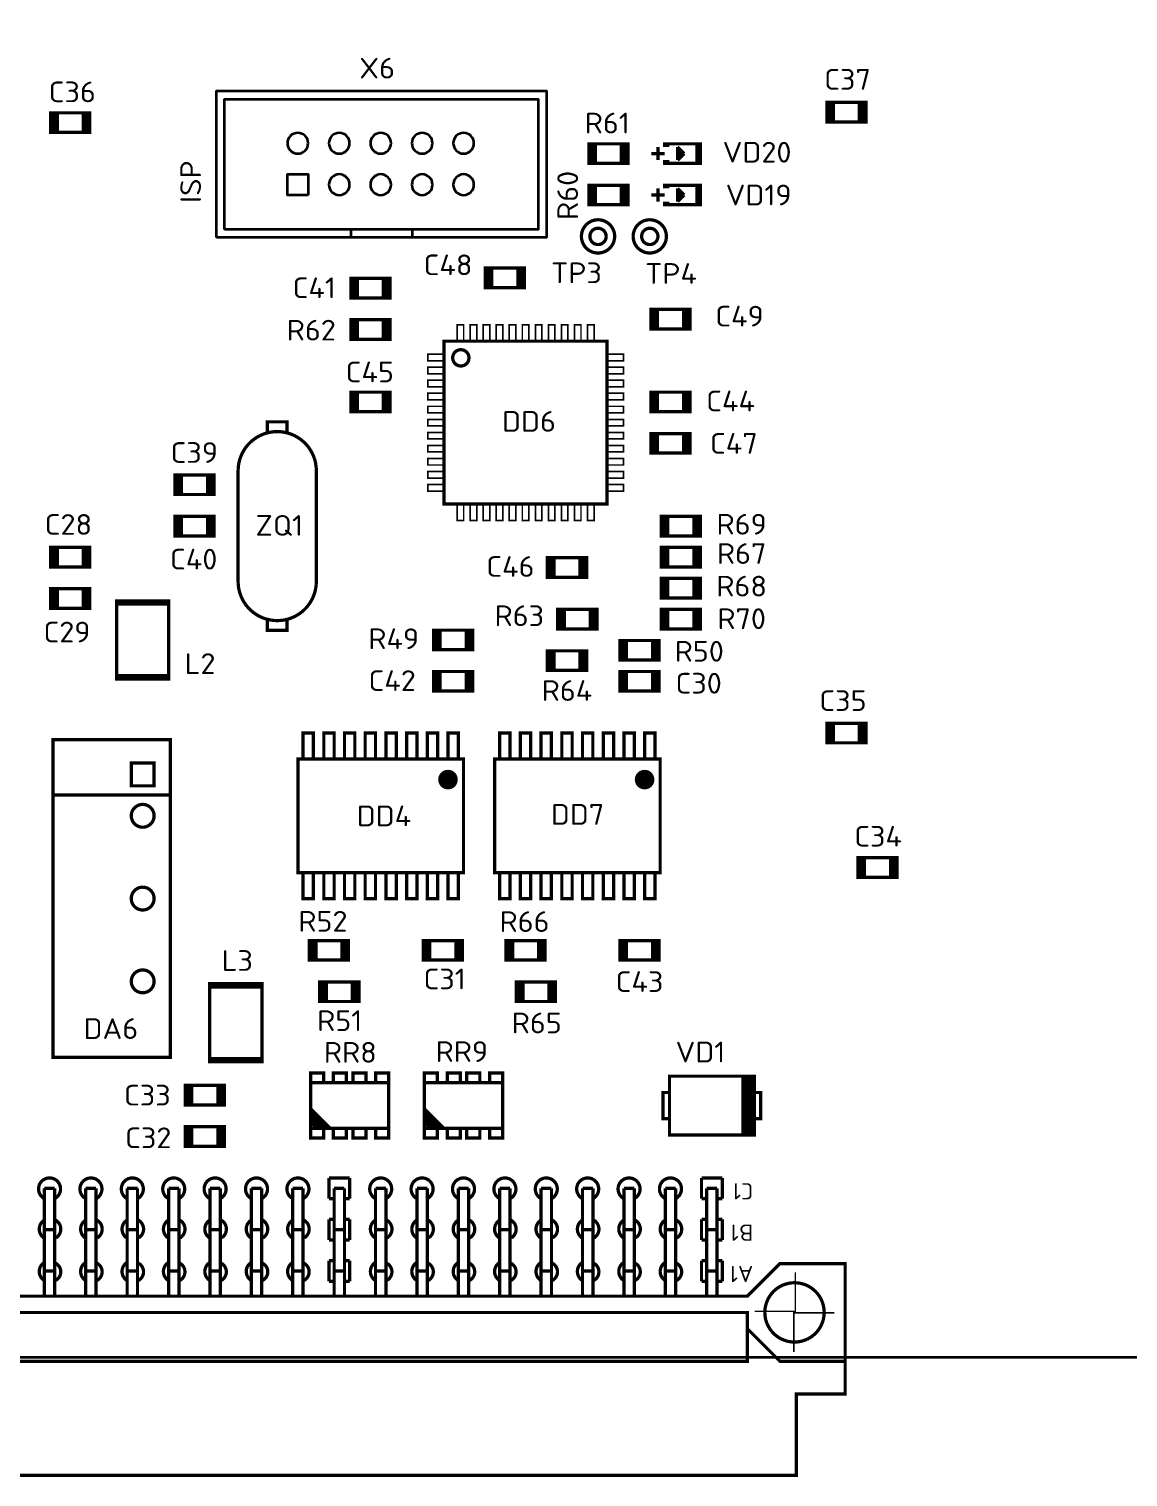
# Model space of a CAD drawing. Header units: millimetres. Extents: x 327 to 592, y -3056 to -2879.
# Drawn here: x 399.7 to 467.1, y -3056.3 to -2967.5 of the extents above; entities that cross this region are included whole.
import ezdxf
from ezdxf.enums import TextEntityAlignment as Align

# ---------------------------------------------------------------- set-up
doc = ezdxf.new("R2010")
doc.units = ezdxf.units.MM
doc.layers.add('BOARD', color=173, linetype='Continuous', lineweight=35)
doc.layers.add('TOP', color=7, linetype='Continuous', lineweight=35)
doc.styles.get("Standard").update_dxf_attribs({"font": 'txt.shx'})

msp = doc.modelspace()

# ---------------------------------------------------------------- linework, layer by layer
at = {"layer": 'BOARD'}
msp.add_lwpolyline([(563.444, -2889), (585.503, -2889), (585.503, -3049), (352.253, -3049), (352.253, -2889), (486.784, -2889)], dxfattribs=at)
at = {"layer": 'TOP'}
for points in [[(411.173, -2980.275), (411.173, -2971.275), (431.423, -2971.275), (431.423, -2980.275), (411.173, -2980.275)], [(411.673, -2979.775), (411.673, -2971.775), (430.923, -2971.775), (430.923, -2979.775), (411.673, -2979.775)], [(419.423, -2979.775), (419.423, -2980.275)], [(423.173, -2979.775), (423.173, -2980.275)]]:
    msp.add_lwpolyline(points, dxfattribs=at)
for points, const_width in [([(403.403, -2972.615), (403.403, -2973.815), (401.003, -2973.815), (401.003, -2972.615), (403.403, -2972.615)], 0.2), ([(401.203, -2973.815), (401.203, -2972.615)], 0.2), ([(401.403, -2973.815), (401.403, -2972.615)], 0.2), ([(403.003, -2972.615), (403.003, -2973.815)], 0.2), ([(403.203, -2973.815), (403.203, -2972.615)], 0.2), ([(448.628, -2973.18), (448.628, -2971.98), (451.028, -2971.98), (451.028, -2973.18), (448.628, -2973.18)], 0.2), ([(448.828, -2971.98), (448.828, -2973.18)], 0.2), ([(449.028, -2973.18), (449.028, -2971.98)], 0.2), ([(450.628, -2971.98), (450.628, -2973.18)], 0.2), ([(450.828, -2971.98), (450.828, -2973.18)], 0.2), ([(434.023, -2974.52), (434.023, -2975.72), (436.423, -2975.72), (436.423, -2974.52), (434.023, -2974.52)], 0.2), ([(434.223, -2975.72), (434.223, -2974.52)], 0.2), ([(434.423, -2975.72), (434.423, -2974.52)], 0.2), ([(436.023, -2975.72), (436.023, -2974.52)], 0.2), ([(436.223, -2975.72), (436.223, -2974.52)], 0.2), ([(438.668, -2975.52), (438.668, -2975.72), (440.868, -2975.72), (440.868, -2974.52), (438.668, -2974.52), (438.668, -2974.72)], 0.2), ([(438.868, -2974.72), (438.868, -2974.52)], 0.2), ([(440.668, -2975.72), (440.668, -2974.52)], 0.2), ([(437.868, -2975.12), (438.668, -2975.12)], 0.2), ([(438.268, -2974.72), (438.268, -2975.52)], 0.2), ([(439.468, -2975.52), (439.468, -2974.72)], 0.2), ([(439.468, -2974.72), (439.668, -2974.92)], 0.2), ([(439.868, -2975.12), (439.468, -2975.52)], 0.2), ([(439.668, -2974.92), (439.868, -2975.12)], 0.2), ([(439.668, -2974.92), (439.668, -2975.32)], 0.2), ([(438.868, -2975.52), (438.868, -2975.72)], 0.2), ([(434.023, -2977.06), (434.023, -2978.26), (436.423, -2978.26), (436.423, -2977.06), (434.023, -2977.06)], 0.2), ([(434.223, -2978.26), (434.223, -2977.06)], 0.2), ([(434.423, -2978.26), (434.423, -2977.06)], 0.2), ([(436.023, -2978.26), (436.023, -2977.06)], 0.2), ([(436.223, -2978.26), (436.223, -2977.06)], 0.2), ([(438.668, -2978.06), (438.668, -2978.26), (440.868, -2978.26), (440.868, -2977.06), (438.668, -2977.06), (438.668, -2977.26)], 0.2), ([(438.868, -2977.26), (438.868, -2977.06)], 0.2), ([(440.668, -2978.26), (440.668, -2977.06)], 0.2), ([(437.868, -2977.66), (438.668, -2977.66)], 0.2), ([(438.268, -2977.26), (438.268, -2978.06)], 0.2), ([(438.868, -2978.06), (438.868, -2978.26)], 0.2), ([(439.468, -2978.06), (439.468, -2977.26)], 0.2), ([(439.468, -2977.26), (439.668, -2977.46)], 0.2), ([(439.868, -2977.66), (439.468, -2978.06)], 0.2), ([(439.668, -2977.46), (439.868, -2977.66)], 0.2), ([(439.668, -2977.46), (439.668, -2977.86)], 0.2), ([(430.073, -2982.14), (430.073, -2983.34), (427.673, -2983.34), (427.673, -2982.14), (430.073, -2982.14)], 0.2), ([(427.873, -2983.34), (427.873, -2982.14)], 0.2), ([(428.073, -2983.34), (428.073, -2982.14)], 0.2), ([(429.673, -2982.14), (429.673, -2983.34)], 0.2), ([(429.873, -2983.34), (429.873, -2982.14)], 0.2), ([(421.818, -2982.775), (421.818, -2983.975), (419.418, -2983.975), (419.418, -2982.775), (421.818, -2982.775)], 0.2), ([(419.618, -2983.975), (419.618, -2982.775)], 0.2), ([(419.818, -2983.975), (419.818, -2982.775)], 0.2), ([(421.418, -2982.775), (421.418, -2983.975)], 0.2), ([(421.618, -2983.975), (421.618, -2982.775)], 0.2), ([(437.833, -2984.68), (440.233, -2984.68), (440.233, -2985.88), (437.833, -2985.88), (437.833, -2984.68), (438.033, -2984.68), (438.033, -2985.88), (438.233, -2985.88), (438.233, -2984.68)], 0.2), ([(440.233, -2984.68), (440.233, -2985.88), (439.833, -2985.88), (439.833, -2984.68), (440.033, -2984.68), (440.033, -2985.88)], 0.2), ([(421.818, -2986.515), (421.818, -2985.315), (419.418, -2985.315), (419.418, -2986.515), (421.818, -2986.515)], 0.2), ([(419.618, -2985.315), (419.618, -2986.515)], 0.2), ([(419.818, -2985.315), (419.818, -2986.515)], 0.2), ([(421.418, -2985.315), (421.418, -2986.515)], 0.2), ([(421.618, -2985.315), (421.618, -2986.515)], 0.2), ([(425.943, -2986.63), (425.943, -2985.63), (426.343, -2985.63), (426.343, -2986.63)], 0.1), ([(426.743, -2986.63), (426.743, -2985.63), (427.143, -2985.63), (427.143, -2986.63)], 0.1), ([(427.543, -2986.63), (427.543, -2985.63), (427.943, -2985.63), (427.943, -2986.63)], 0.1), ([(428.343, -2986.63), (428.343, -2985.63), (428.743, -2985.63), (428.743, -2986.63)], 0.1), ([(429.143, -2986.63), (429.143, -2985.63), (429.543, -2985.63), (429.543, -2986.63)], 0.1), ([(429.943, -2986.63), (429.943, -2985.63), (430.343, -2985.63), (430.343, -2986.63)], 0.1), ([(430.743, -2986.63), (430.743, -2985.63), (431.143, -2985.63), (431.143, -2986.63)], 0.1), ([(431.543, -2986.63), (431.543, -2985.63), (431.943, -2985.63), (431.943, -2986.63)], 0.1), ([(432.343, -2986.63), (432.343, -2985.63), (432.743, -2985.63), (432.743, -2986.63)], 0.1), ([(433.143, -2986.63), (433.143, -2985.63), (433.543, -2985.63), (433.543, -2986.63)], 0.1), ([(433.943, -2986.63), (433.943, -2985.63), (434.343, -2985.63), (434.343, -2986.63)], 0.1), ([(425.143, -2996.63), (425.143, -2986.63), (435.143, -2986.63), (435.143, -2996.63), (425.143, -2996.63)], 0.2), ([(425.143, -2987.43), (424.143, -2987.43), (424.143, -2987.83), (425.143, -2987.83)], 0.1), ([(435.143, -2987.43), (436.143, -2987.43), (436.143, -2987.83), (435.143, -2987.83)], 0.1), ([(425.143, -2988.23), (424.143, -2988.23), (424.143, -2988.63), (425.143, -2988.63)], 0.1), ([(435.143, -2988.23), (436.143, -2988.23), (436.143, -2988.63), (435.143, -2988.63)], 0.1), ([(425.143, -2989.03), (424.143, -2989.03), (424.143, -2989.43), (425.143, -2989.43)], 0.1), ([(435.143, -2989.03), (436.143, -2989.03), (436.143, -2989.43), (435.143, -2989.43)], 0.1), ([(421.818, -2989.76), (421.818, -2990.96), (419.418, -2990.96), (419.418, -2989.76), (421.818, -2989.76)], 0.2), ([(419.618, -2990.96), (419.618, -2989.76)], 0.2), ([(419.818, -2990.96), (419.818, -2989.76)], 0.2), ([(421.418, -2989.76), (421.418, -2990.96)], 0.2), ([(421.618, -2990.96), (421.618, -2989.76)], 0.2), ([(425.143, -2989.83), (424.143, -2989.83), (424.143, -2990.23), (425.143, -2990.23)], 0.1), ([(435.143, -2989.83), (436.143, -2989.83), (436.143, -2990.23), (435.143, -2990.23)], 0.1), ([(437.833, -2990.96), (437.833, -2989.76), (440.233, -2989.76), (440.233, -2990.96), (437.833, -2990.96)], 0.2), ([(438.033, -2989.76), (438.033, -2990.96)], 0.2), ([(438.233, -2990.96), (438.233, -2989.76)], 0.2), ([(439.833, -2989.76), (439.833, -2990.96)], 0.2), ([(440.033, -2989.76), (440.033, -2990.96)], 0.2), ([(425.143, -2990.63), (424.143, -2990.63), (424.143, -2991.03), (425.143, -2991.03)], 0.1), ([(435.143, -2990.63), (436.143, -2990.63), (436.143, -2991.03), (435.143, -2991.03)], 0.1), ([(415.488, -2992.252), (415.503, -2992.237), (415.503, -2991.58), (414.303, -2991.58), (414.303, -2992.207), (414.342, -2992.246)], 0.2), ([(425.143, -2991.43), (424.143, -2991.43), (424.143, -2991.83), (425.143, -2991.83)], 0.1), ([(425.143, -2992.23), (424.143, -2992.23), (424.143, -2992.63), (425.143, -2992.63)], 0.1), ([(435.143, -2991.43), (436.143, -2991.43), (436.143, -2991.83), (435.143, -2991.83)], 0.1), ([(435.143, -2992.23), (436.143, -2992.23), (436.143, -2992.63), (435.143, -2992.63)], 0.1), ([(437.833, -2993.5), (437.833, -2992.3), (440.233, -2992.3), (440.233, -2993.5), (437.833, -2993.5)], 0.2), ([(438.033, -2992.3), (438.033, -2993.5)], 0.2), ([(438.233, -2993.5), (438.233, -2992.3)], 0.2), ([(439.833, -2992.3), (439.833, -2993.5)], 0.2), ([(440.033, -2992.3), (440.033, -2993.5)], 0.2), ([(425.143, -2993.03), (424.143, -2993.03), (424.143, -2993.43), (425.143, -2993.43)], 0.1), ([(435.143, -2993.03), (436.143, -2993.03), (436.143, -2993.43), (435.143, -2993.43)], 0.1), ([(425.143, -2993.83), (424.143, -2993.83), (424.143, -2994.23), (425.143, -2994.23)], 0.1), ([(435.143, -2993.83), (436.143, -2993.83), (436.143, -2994.23), (435.143, -2994.23)], 0.1), ([(408.623, -2994.84), (411.023, -2994.84), (411.023, -2996.04), (408.623, -2996.04), (408.623, -2994.84), (408.823, -2994.84), (408.823, -2996.04), (409.023, -2996.04), (409.023, -2994.84)], 0.2), ([(410.623, -2994.84), (410.623, -2996.04)], 0.2), ([(410.823, -2996.04), (410.823, -2994.84)], 0.2), ([(425.143, -2994.63), (424.143, -2994.63), (424.143, -2995.03), (425.143, -2995.03)], 0.1), ([(435.143, -2994.63), (436.143, -2994.63), (436.143, -2995.03), (435.143, -2995.03)], 0.1), ([(425.143, -2995.43), (424.143, -2995.43), (424.143, -2995.83), (425.143, -2995.83)], 0.1), ([(435.143, -2995.43), (436.143, -2995.43), (436.143, -2995.83), (435.143, -2995.83)], 0.1), ([(425.943, -2996.63), (425.943, -2997.63), (426.343, -2997.63), (426.343, -2996.63)], 0.1), ([(426.743, -2996.63), (426.743, -2997.63), (427.143, -2997.63), (427.143, -2996.63)], 0.1), ([(427.543, -2996.63), (427.543, -2997.63), (427.943, -2997.63), (427.943, -2996.63)], 0.1), ([(428.343, -2996.63), (428.343, -2997.63), (428.743, -2997.63), (428.743, -2996.63)], 0.1), ([(429.143, -2996.63), (429.143, -2997.63), (429.543, -2997.63), (429.543, -2996.63)], 0.1), ([(429.943, -2996.63), (429.943, -2997.63), (430.343, -2997.63), (430.343, -2996.63)], 0.1), ([(430.743, -2996.63), (430.743, -2997.63), (431.143, -2997.63), (431.143, -2996.63)], 0.1), ([(431.543, -2996.63), (431.543, -2997.63), (431.943, -2997.63), (431.943, -2996.63)], 0.1), ([(432.343, -2996.63), (432.343, -2997.63), (432.743, -2997.63), (432.743, -2996.63)], 0.1), ([(433.143, -2996.63), (433.143, -2997.63), (433.543, -2997.63), (433.543, -2996.63)], 0.1), ([(433.943, -2996.63), (433.943, -2997.63), (434.343, -2997.63), (434.343, -2996.63)], 0.1), ([(408.623, -2997.38), (411.023, -2997.38), (411.023, -2998.58), (408.623, -2998.58), (408.623, -2997.38), (408.823, -2997.38), (408.823, -2998.58), (409.023, -2998.58), (409.023, -2997.38)], 0.2), ([(410.623, -2997.38), (410.623, -2998.58)], 0.2), ([(410.823, -2998.58), (410.823, -2997.38)], 0.2), ([(440.868, -2998.58), (440.868, -2997.38), (438.468, -2997.38), (438.468, -2998.58), (440.868, -2998.58)], 0.2), ([(438.668, -2997.38), (438.668, -2998.58)], 0.2), ([(438.868, -2997.38), (438.868, -2998.58)], 0.2), ([(440.468, -2997.38), (440.468, -2998.58)], 0.2), ([(440.668, -2997.38), (440.668, -2998.58)], 0.2), ([(403.403, -3000.485), (401.003, -3000.485), (401.003, -2999.285), (403.403, -2999.285), (403.403, -3000.485), (403.203, -3000.485), (403.203, -2999.285), (403.003, -2999.285), (403.003, -3000.485)], 0.2), ([(401.003, -3000.485), (401.003, -2999.285), (401.403, -2999.285), (401.403, -3000.485), (401.203, -3000.485), (401.203, -2999.285)], 0.2), ([(440.868, -3000.485), (440.868, -2999.285), (438.468, -2999.285), (438.468, -3000.485), (440.868, -3000.485)], 0.2), ([(438.668, -2999.285), (438.668, -3000.485)], 0.2), ([(438.868, -2999.285), (438.868, -3000.485)], 0.2), ([(440.468, -2999.285), (440.468, -3000.485)], 0.2), ([(440.668, -2999.285), (440.668, -3000.485)], 0.2), ([(431.483, -3001.12), (431.483, -2999.92), (433.883, -2999.92), (433.883, -3001.12), (431.483, -3001.12)], 0.2), ([(431.683, -2999.92), (431.683, -3001.12)], 0.2), ([(431.883, -3001.12), (431.883, -2999.92)], 0.2), ([(433.483, -2999.92), (433.483, -3001.12)], 0.2), ([(433.683, -2999.92), (433.683, -3001.12)], 0.2), ([(440.868, -3002.39), (440.868, -3001.19), (438.468, -3001.19), (438.468, -3002.39), (440.868, -3002.39)], 0.2), ([(438.668, -3001.19), (438.668, -3002.39)], 0.2), ([(438.868, -3001.19), (438.868, -3002.39)], 0.2), ([(440.468, -3001.19), (440.468, -3002.39)], 0.2), ([(440.668, -3001.19), (440.668, -3002.39)], 0.2), ([(403.403, -3001.825), (403.403, -3003.025), (401.003, -3003.025), (401.003, -3001.825), (403.403, -3001.825)], 0.2), ([(401.203, -3003.025), (401.203, -3001.825)], 0.2), ([(401.403, -3003.025), (401.403, -3001.825)], 0.2), ([(403.003, -3001.825), (403.003, -3003.025)], 0.2), ([(403.203, -3003.025), (403.203, -3001.825)], 0.2), ([(408.248, -3002.565), (408.248, -3007.365), (405.048, -3007.365), (405.048, -3002.565), (408.248, -3002.565)], 0.2), ([(408.248, -3002.765), (405.048, -3002.765)], 0.2), ([(414.303, -3003.773), (414.303, -3004.38), (415.503, -3004.38), (415.503, -3003.738)], 0.2), ([(434.518, -3004.295), (434.518, -3003.095), (432.118, -3003.095), (432.118, -3004.295), (434.518, -3004.295)], 0.2), ([(432.318, -3003.095), (432.318, -3004.295)], 0.2), ([(432.518, -3003.095), (432.518, -3004.295)], 0.2), ([(434.118, -3003.095), (434.118, -3004.295)], 0.2), ([(434.318, -3003.095), (434.318, -3004.295)], 0.2), ([(440.868, -3004.295), (440.868, -3003.095), (438.468, -3003.095), (438.468, -3004.295), (440.868, -3004.295)], 0.2), ([(438.668, -3003.095), (438.668, -3004.295)], 0.2), ([(438.868, -3003.095), (438.868, -3004.295)], 0.2), ([(440.468, -3003.095), (440.468, -3004.295)], 0.2), ([(440.668, -3003.095), (440.668, -3004.295)], 0.2), ([(426.898, -3005.565), (426.898, -3004.365), (424.498, -3004.365), (424.498, -3005.565), (426.898, -3005.565)], 0.2), ([(424.698, -3004.365), (424.698, -3005.565)], 0.2), ([(424.898, -3004.365), (424.898, -3005.565)], 0.2), ([(426.498, -3004.365), (426.498, -3005.565)], 0.2), ([(426.698, -3004.365), (426.698, -3005.565)], 0.2), ([(433.883, -3006.835), (433.883, -3005.635), (431.483, -3005.635), (431.483, -3006.835), (433.883, -3006.835)], 0.2), ([(431.683, -3005.635), (431.683, -3006.835)], 0.2), ([(431.883, -3005.635), (431.883, -3006.835)], 0.2), ([(433.483, -3005.635), (433.483, -3006.835)], 0.2), ([(433.683, -3005.635), (433.683, -3006.835)], 0.2), ([(435.928, -3005), (435.928, -3006.2), (438.328, -3006.2), (438.328, -3005), (435.928, -3005)], 0.2), ([(436.128, -3006.2), (436.128, -3005)], 0.2), ([(436.328, -3006.2), (436.328, -3005)], 0.2), ([(437.928, -3006.2), (437.928, -3005)], 0.2), ([(438.128, -3006.2), (438.128, -3005)], 0.2), ([(408.248, -3007.165), (405.048, -3007.165)], 0.2), ([(426.898, -3006.905), (426.898, -3008.105), (424.498, -3008.105), (424.498, -3006.905), (426.898, -3006.905)], 0.2), ([(424.698, -3008.105), (424.698, -3006.905)], 0.2), ([(424.898, -3008.105), (424.898, -3006.905)], 0.2), ([(426.498, -3006.905), (426.498, -3008.105)], 0.2), ([(426.698, -3008.105), (426.698, -3006.905)], 0.2), ([(438.328, -3006.905), (438.328, -3008.105), (435.928, -3008.105), (435.928, -3006.905), (438.328, -3006.905)], 0.2), ([(436.128, -3008.105), (436.128, -3006.905)], 0.2), ([(436.328, -3008.105), (436.328, -3006.905)], 0.2), ([(437.928, -3006.905), (437.928, -3008.105)], 0.2), ([(438.128, -3008.105), (438.128, -3006.905)], 0.2), ([(448.628, -3011.28), (448.628, -3010.08), (451.028, -3010.08), (451.028, -3011.28), (448.628, -3011.28)], 0.2), ([(448.828, -3010.08), (448.828, -3011.28)], 0.2), ([(449.028, -3011.28), (449.028, -3010.08)], 0.2), ([(450.628, -3010.08), (450.628, -3011.28)], 0.2), ([(450.828, -3010.08), (450.828, -3011.28)], 0.2), ([(417.125, -3012.268), (417.125, -3010.68), (416.491, -3010.68), (416.491, -3012.268)], 0.2), ([(418.395, -3012.268), (418.395, -3010.68), (417.761, -3010.68), (417.761, -3012.268)], 0.2), ([(419.665, -3012.268), (419.665, -3010.68), (419.031, -3010.68), (419.031, -3012.268)], 0.2), ([(420.935, -3012.268), (420.935, -3010.68), (420.301, -3010.68), (420.301, -3012.268)], 0.2), ([(422.205, -3012.268), (422.205, -3010.68), (421.571, -3010.68), (421.571, -3012.268)], 0.2), ([(423.475, -3012.268), (423.475, -3010.68), (422.841, -3010.68), (422.841, -3012.268)], 0.2), ([(424.745, -3012.268), (424.745, -3010.68), (424.111, -3010.68), (424.111, -3012.268)], 0.2), ([(426.015, -3012.268), (426.015, -3010.68), (425.381, -3010.68), (425.381, -3012.268)], 0.2), ([(429.19, -3012.268), (429.19, -3010.68), (428.556, -3010.68), (428.556, -3012.268)], 0.2), ([(430.46, -3012.268), (430.46, -3010.68), (429.826, -3010.68), (429.826, -3012.268)], 0.2), ([(431.73, -3012.268), (431.73, -3010.68), (431.096, -3010.68), (431.096, -3012.268)], 0.2), ([(433, -3012.268), (433, -3010.68), (432.366, -3010.68), (432.366, -3012.268)], 0.2), ([(434.27, -3012.268), (434.27, -3010.68), (433.636, -3010.68), (433.636, -3012.268)], 0.2), ([(435.54, -3012.268), (435.54, -3010.68), (434.906, -3010.68), (434.906, -3012.268)], 0.2), ([(436.81, -3012.268), (436.81, -3010.68), (436.176, -3010.68), (436.176, -3012.268)], 0.2), ([(438.08, -3012.268), (438.08, -3010.68), (437.446, -3010.68), (437.446, -3012.268)], 0.2), ([(401.143, -3030.59), (401.143, -3011.09), (408.343, -3011.09), (408.343, -3030.59), (401.143, -3030.59)], 0.2), ([(405.948, -3013.92), (405.948, -3012.52), (407.348, -3012.52), (407.348, -3013.92), (405.948, -3013.92)], 0.2), ([(426.333, -3012.268), (426.333, -3019.252), (416.173, -3019.252), (416.173, -3012.268), (426.333, -3012.268)], 0.2), ([(438.398, -3012.268), (438.398, -3019.252), (428.238, -3019.252), (428.238, -3012.268), (438.398, -3012.268)], 0.2), ([(401.143, -3014.49), (408.343, -3014.49)], 0.2), ([(450.533, -3019.535), (450.533, -3018.335), (452.933, -3018.335), (452.933, -3019.535), (450.533, -3019.535)], 0.2), ([(450.733, -3018.335), (450.733, -3019.535)], 0.2), ([(450.933, -3019.535), (450.933, -3018.335)], 0.2), ([(452.533, -3018.335), (452.533, -3019.535)], 0.2), ([(452.733, -3018.335), (452.733, -3019.535)], 0.2), ([(417.125, -3019.252), (417.125, -3020.84), (416.491, -3020.84), (416.491, -3019.252)], 0.2), ([(418.395, -3019.252), (418.395, -3020.84), (417.761, -3020.84), (417.761, -3019.252)], 0.2), ([(419.665, -3019.252), (419.665, -3020.84), (419.031, -3020.84), (419.031, -3019.252)], 0.2), ([(420.935, -3019.252), (420.935, -3020.84), (420.301, -3020.84), (420.301, -3019.252)], 0.2), ([(422.205, -3019.252), (422.205, -3020.84), (421.571, -3020.84), (421.571, -3019.252)], 0.2), ([(423.475, -3019.252), (423.475, -3020.84), (422.841, -3020.84), (422.841, -3019.252)], 0.2), ([(424.745, -3019.252), (424.745, -3020.84), (424.111, -3020.84), (424.111, -3019.252)], 0.2), ([(426.015, -3019.252), (426.015, -3020.84), (425.381, -3020.84), (425.381, -3019.252)], 0.2), ([(429.19, -3019.252), (429.19, -3020.84), (428.556, -3020.84), (428.556, -3019.252)], 0.2), ([(430.46, -3019.252), (430.46, -3020.84), (429.826, -3020.84), (429.826, -3019.252)], 0.2), ([(431.73, -3019.252), (431.73, -3020.84), (431.096, -3020.84), (431.096, -3019.252)], 0.2), ([(433, -3019.252), (433, -3020.84), (432.366, -3020.84), (432.366, -3019.252)], 0.2), ([(434.27, -3019.252), (434.27, -3020.84), (433.636, -3020.84), (433.636, -3019.252)], 0.2), ([(435.54, -3019.252), (435.54, -3020.84), (434.906, -3020.84), (434.906, -3019.252)], 0.2), ([(436.81, -3019.252), (436.81, -3020.84), (436.176, -3020.84), (436.176, -3019.252)], 0.2), ([(438.08, -3019.252), (438.08, -3020.84), (437.446, -3020.84), (437.446, -3019.252)], 0.2), ([(416.878, -3023.415), (416.878, -3024.615), (419.278, -3024.615), (419.278, -3023.415), (416.878, -3023.415)], 0.2), ([(417.078, -3024.615), (417.078, -3023.415)], 0.2), ([(417.278, -3024.615), (417.278, -3023.415)], 0.2), ([(418.878, -3024.615), (418.878, -3023.415)], 0.2), ([(419.078, -3024.615), (419.078, -3023.415)], 0.2), ([(426.263, -3023.415), (426.263, -3024.615), (423.863, -3024.615), (423.863, -3023.415), (426.263, -3023.415)], 0.2), ([(424.063, -3024.615), (424.063, -3023.415)], 0.2), ([(424.263, -3024.615), (424.263, -3023.415)], 0.2), ([(425.863, -3023.415), (425.863, -3024.615)], 0.2), ([(426.063, -3024.615), (426.063, -3023.415)], 0.2), ([(428.943, -3023.415), (428.943, -3024.615), (431.343, -3024.615), (431.343, -3023.415), (428.943, -3023.415)], 0.2), ([(429.143, -3024.615), (429.143, -3023.415)], 0.2), ([(429.343, -3024.615), (429.343, -3023.415)], 0.2), ([(430.943, -3024.615), (430.943, -3023.415)], 0.2), ([(431.143, -3024.615), (431.143, -3023.415)], 0.2), ([(438.328, -3023.415), (438.328, -3024.615), (435.928, -3024.615), (435.928, -3023.415), (438.328, -3023.415)], 0.2), ([(436.128, -3024.615), (436.128, -3023.415)], 0.2), ([(436.328, -3024.615), (436.328, -3023.415)], 0.2), ([(437.928, -3023.415), (437.928, -3024.615)], 0.2), ([(438.128, -3024.615), (438.128, -3023.415)], 0.2), ([(413.963, -3026.06), (413.963, -3030.86), (410.763, -3030.86), (410.763, -3026.06), (413.963, -3026.06)], 0.2), ([(417.513, -3025.955), (417.513, -3027.155), (419.913, -3027.155), (419.913, -3025.955), (417.513, -3025.955)], 0.2), ([(417.713, -3027.155), (417.713, -3025.955)], 0.2), ([(417.913, -3027.155), (417.913, -3025.955)], 0.2), ([(419.513, -3027.155), (419.513, -3025.955)], 0.2), ([(419.713, -3027.155), (419.713, -3025.955)], 0.2), ([(429.578, -3025.955), (429.578, -3027.155), (431.978, -3027.155), (431.978, -3025.955), (429.578, -3025.955)], 0.2), ([(429.778, -3027.155), (429.778, -3025.955)], 0.2), ([(429.978, -3027.155), (429.978, -3025.955)], 0.2), ([(431.578, -3027.155), (431.578, -3025.955)], 0.2), ([(431.778, -3027.155), (431.778, -3025.955)], 0.2), ([(413.963, -3026.26), (410.763, -3026.26)], 0.2), ([(413.963, -3030.66), (410.763, -3030.66)], 0.2), ([(411.658, -3032.305), (411.658, -3033.505), (409.258, -3033.505), (409.258, -3032.305), (411.658, -3032.305)], 0.2), ([(409.458, -3033.505), (409.458, -3032.305)], 0.2), ([(409.658, -3033.505), (409.658, -3032.305)], 0.2), ([(411.258, -3032.305), (411.258, -3033.505)], 0.2), ([(411.458, -3033.505), (411.458, -3032.305)], 0.2), ([(416.948, -3032.14), (416.948, -3031.54), (417.748, -3031.54), (417.748, -3032.14)], 0.2), ([(416.948, -3034.94), (416.948, -3032.14), (421.748, -3032.14), (421.748, -3034.94), (416.948, -3034.94), (416.948, -3035.54), (417.748, -3035.54), (417.748, -3034.94), (416.948, -3034.14)], 0.2), ([(418.348, -3032.14), (418.348, -3031.54), (419.148, -3031.54), (419.148, -3032.14)], 0.2), ([(419.548, -3032.14), (419.548, -3031.54), (420.348, -3031.54), (420.348, -3032.14)], 0.2), ([(420.948, -3032.14), (420.948, -3031.54), (421.748, -3031.54), (421.748, -3032.14)], 0.2), ([(423.933, -3032.14), (423.933, -3031.54), (424.733, -3031.54), (424.733, -3032.14)], 0.2), ([(423.933, -3034.94), (423.933, -3032.14), (428.733, -3032.14), (428.733, -3034.94), (423.933, -3034.94), (423.933, -3035.54), (424.733, -3035.54), (424.733, -3034.94), (423.933, -3034.14)], 0.2), ([(425.333, -3032.14), (425.333, -3031.54), (426.133, -3031.54), (426.133, -3032.14)], 0.2), ([(426.533, -3032.14), (426.533, -3031.54), (427.333, -3031.54), (427.333, -3032.14)], 0.2), ([(427.933, -3032.14), (427.933, -3031.54), (428.733, -3031.54), (428.733, -3032.14)], 0.2), ([(444.173, -3031.738), (444.173, -3035.342), (438.973, -3035.342), (438.973, -3031.738), (444.173, -3031.738)], 0.2), ([(443.473, -3031.738), (443.473, -3035.342)], 0.2), ([(443.573, -3031.738), (443.573, -3035.342)], 0.2), ([(443.673, -3031.738), (443.673, -3035.342)], 0.2), ([(443.773, -3031.738), (443.773, -3035.342)], 0.2), ([(443.873, -3031.738), (443.873, -3035.342)], 0.2), ([(443.973, -3031.738), (443.973, -3035.342)], 0.2), ([(444.073, -3031.738), (444.073, -3035.342)], 0.2), ([(438.973, -3034.34), (438.573, -3034.34), (438.573, -3032.74), (438.973, -3032.74)], 0.2), ([(444.173, -3034.34), (444.573, -3034.34), (444.573, -3032.74), (443.973, -3032.74)], 0.2), ([(418.148, -3034.94), (416.948, -3033.74)], 0.2), ([(417.948, -3034.94), (416.948, -3033.94)], 0.2), ([(425.133, -3034.94), (423.933, -3033.74)], 0.2), ([(424.933, -3034.94), (423.933, -3033.94)], 0.2), ([(411.658, -3036.045), (409.258, -3036.045), (409.258, -3034.845), (411.658, -3034.845), (411.658, -3036.045), (411.458, -3036.045), (411.458, -3034.845), (411.258, -3034.845), (411.258, -3036.045)], 0.2), ([(409.258, -3036.045), (409.258, -3034.845), (409.658, -3034.845), (409.658, -3036.045), (409.458, -3036.045), (409.458, -3034.845)], 0.2), ([(417.548, -3034.94), (416.948, -3034.34)], 0.2), ([(417.348, -3034.94), (416.948, -3034.54)], 0.2), ([(418.348, -3034.94), (418.348, -3035.54), (419.148, -3035.54), (419.148, -3034.94)], 0.2), ([(419.548, -3034.94), (419.548, -3035.54), (420.348, -3035.54), (420.348, -3034.94)], 0.2), ([(420.948, -3034.94), (420.948, -3035.54), (421.748, -3035.54), (421.748, -3034.94)], 0.2), ([(424.533, -3034.94), (423.933, -3034.34)], 0.2), ([(424.333, -3034.94), (423.933, -3034.54)], 0.2), ([(425.333, -3034.94), (425.333, -3035.54), (426.133, -3035.54), (426.133, -3034.94)], 0.2), ([(426.533, -3034.94), (426.533, -3035.54), (427.333, -3035.54), (427.333, -3034.94)], 0.2), ([(427.933, -3034.94), (427.933, -3035.54), (428.733, -3035.54), (428.733, -3034.94)], 0.2), ([(418.078, -3037.985), (419.348, -3037.985)], 0.2), ([(418.078, -3039.255), (418.078, -3037.985)], 0.2), ([(419.348, -3037.985), (419.348, -3039.255)], 0.2), ([(440.938, -3037.985), (442.208, -3037.985)], 0.2), ([(440.938, -3039.255), (440.938, -3037.985)], 0.2), ([(442.208, -3037.985), (442.208, -3039.255)], 0.2), ([(400.615, -3045.287), (400.615, -3038.62)], 0.2), ([(400.615, -3038.62), (401.251, -3038.62)], 0.2), ([(401.251, -3038.62), (401.251, -3045.287)], 0.2), ([(403.155, -3045.287), (403.155, -3038.62)], 0.2), ([(403.155, -3038.62), (403.791, -3038.62)], 0.2), ([(403.791, -3038.62), (403.791, -3045.287)], 0.2), ([(405.695, -3045.287), (405.695, -3038.62)], 0.2), ([(405.695, -3038.62), (406.331, -3038.62)], 0.2), ([(406.331, -3038.62), (406.331, -3045.287)], 0.2), ([(408.235, -3045.287), (408.235, -3038.62)], 0.2), ([(408.235, -3038.62), (408.871, -3038.62)], 0.2), ([(408.871, -3038.62), (408.871, -3045.287)], 0.2), ([(410.775, -3045.287), (410.775, -3038.62)], 0.2), ([(410.775, -3038.62), (411.411, -3038.62)], 0.2), ([(411.411, -3038.62), (411.411, -3045.287)], 0.2), ([(413.315, -3045.287), (413.315, -3038.62)], 0.2), ([(413.315, -3038.62), (413.951, -3038.62)], 0.2), ([(413.951, -3038.62), (413.951, -3045.287)], 0.2), ([(415.855, -3045.287), (415.855, -3038.62)], 0.2), ([(415.855, -3038.62), (416.491, -3038.62)], 0.2), ([(416.491, -3038.62), (416.491, -3045.287)], 0.2), ([(418.395, -3039.255), (418.078, -3039.255)], 0.2), ([(418.395, -3045.287), (418.395, -3038.62)], 0.2), ([(418.395, -3038.62), (419.031, -3038.62)], 0.2), ([(419.031, -3038.62), (419.031, -3045.287)], 0.2), ([(419.348, -3039.255), (419.031, -3039.255)], 0.2), ([(420.935, -3045.287), (420.935, -3038.62)], 0.2), ([(420.935, -3038.62), (421.571, -3038.62)], 0.2), ([(421.571, -3038.62), (421.571, -3045.287)], 0.2), ([(423.475, -3045.287), (423.475, -3038.62)], 0.2), ([(423.475, -3038.62), (424.111, -3038.62)], 0.2), ([(424.111, -3038.62), (424.111, -3045.287)], 0.2), ([(426.015, -3045.287), (426.015, -3038.62)], 0.2), ([(426.015, -3038.62), (426.651, -3038.62)], 0.2), ([(426.651, -3038.62), (426.651, -3045.287)], 0.2), ([(428.555, -3045.287), (428.555, -3038.62)], 0.2), ([(428.555, -3038.62), (429.191, -3038.62)], 0.2), ([(429.191, -3038.62), (429.191, -3045.287)], 0.2), ([(431.095, -3045.287), (431.095, -3038.62)], 0.2), ([(431.095, -3038.62), (431.731, -3038.62)], 0.2), ([(431.731, -3038.62), (431.731, -3045.287)], 0.2), ([(433.635, -3045.287), (433.635, -3038.62)], 0.2), ([(433.635, -3038.62), (434.271, -3038.62)], 0.2), ([(434.271, -3038.62), (434.271, -3045.287)], 0.2), ([(436.175, -3045.287), (436.175, -3038.62)], 0.2), ([(436.175, -3038.62), (436.811, -3038.62)], 0.2), ([(436.811, -3038.62), (436.811, -3045.287)], 0.2), ([(438.715, -3045.287), (438.715, -3038.62)], 0.2), ([(438.715, -3038.62), (439.351, -3038.62)], 0.2), ([(439.351, -3038.62), (439.351, -3045.287)], 0.2), ([(441.255, -3039.255), (440.938, -3039.255)], 0.2), ([(441.255, -3045.287), (441.255, -3038.62)], 0.2), ([(441.255, -3038.62), (441.891, -3038.62)], 0.2), ([(441.891, -3038.62), (441.891, -3045.287)], 0.2), ([(442.208, -3039.255), (441.891, -3039.255)], 0.2), ([(400.615, -3041.16), (401.251, -3041.16)], 0.2), ([(403.155, -3041.16), (403.791, -3041.16)], 0.2), ([(405.695, -3041.16), (406.331, -3041.16)], 0.2), ([(408.235, -3041.16), (408.871, -3041.16)], 0.2), ([(410.775, -3041.16), (411.411, -3041.16)], 0.2), ([(413.315, -3041.16), (413.951, -3041.16)], 0.2), ([(415.855, -3041.16), (416.491, -3041.16)], 0.2), ([(418.078, -3040.525), (418.395, -3040.525)], 0.2), ([(418.078, -3041.795), (418.078, -3040.525)], 0.2), ([(418.395, -3041.16), (419.031, -3041.16)], 0.2), ([(419.031, -3040.525), (419.348, -3040.525)], 0.2), ([(419.348, -3040.525), (419.348, -3041.795)], 0.2), ([(420.935, -3041.16), (421.571, -3041.16)], 0.2), ([(423.475, -3041.16), (424.111, -3041.16)], 0.2), ([(426.015, -3041.16), (426.651, -3041.16)], 0.2), ([(428.555, -3041.16), (429.191, -3041.16)], 0.2), ([(431.095, -3041.16), (431.731, -3041.16)], 0.2), ([(433.635, -3041.16), (434.271, -3041.16)], 0.2), ([(436.175, -3041.16), (436.811, -3041.16)], 0.2), ([(438.715, -3041.16), (439.351, -3041.16)], 0.2), ([(440.938, -3040.525), (441.255, -3040.525)], 0.2), ([(440.938, -3041.795), (440.938, -3040.525)], 0.2), ([(441.255, -3041.16), (441.891, -3041.16)], 0.2), ([(441.891, -3040.525), (442.208, -3040.525)], 0.2), ([(442.208, -3040.525), (442.208, -3041.795)], 0.2), ([(418.395, -3041.795), (418.078, -3041.795)], 0.2), ([(419.348, -3041.795), (419.031, -3041.795)], 0.2), ([(441.255, -3041.795), (440.938, -3041.795)], 0.2), ([(442.208, -3041.795), (441.891, -3041.795)], 0.2), ([(442.753, -3056.24), (357.753, -3056.24), (357.753, -3051.24), (354.753, -3051.24), (354.753, -3043.24), (358.753, -3043.24), (360.753, -3045.24), (443.753, -3045.24), (445.753, -3043.24), (449.753, -3043.24), (449.753, -3051.24), (446.753, -3051.24), (446.753, -3056.24), (442.753, -3056.24)], 0.2), ([(400.615, -3043.7), (401.251, -3043.7)], 0.2), ([(403.155, -3043.7), (403.791, -3043.7)], 0.2), ([(405.695, -3043.7), (406.331, -3043.7)], 0.2), ([(408.235, -3043.7), (408.871, -3043.7)], 0.2), ([(410.775, -3043.7), (411.411, -3043.7)], 0.2), ([(413.315, -3043.7), (413.951, -3043.7)], 0.2), ([(415.855, -3043.7), (416.491, -3043.7)], 0.2), ([(418.078, -3043.065), (418.395, -3043.065)], 0.2), ([(418.078, -3044.335), (418.078, -3043.065)], 0.2), ([(418.395, -3043.7), (419.031, -3043.7)], 0.2), ([(419.031, -3043.065), (419.348, -3043.065)], 0.2), ([(419.348, -3043.065), (419.348, -3044.335)], 0.2), ([(420.935, -3043.7), (421.571, -3043.7)], 0.2), ([(423.475, -3043.7), (424.111, -3043.7)], 0.2), ([(426.015, -3043.7), (426.651, -3043.7)], 0.2), ([(428.555, -3043.7), (429.191, -3043.7)], 0.2), ([(431.095, -3043.7), (431.731, -3043.7)], 0.2), ([(433.635, -3043.7), (434.271, -3043.7)], 0.2), ([(436.175, -3043.7), (436.811, -3043.7)], 0.2), ([(438.715, -3043.7), (439.351, -3043.7)], 0.2), ([(440.938, -3043.065), (441.255, -3043.065)], 0.2), ([(440.938, -3044.335), (440.938, -3043.065)], 0.2), ([(441.255, -3043.7), (441.891, -3043.7)], 0.2), ([(441.891, -3043.065), (442.208, -3043.065)], 0.2), ([(442.208, -3043.065), (442.208, -3044.335)], 0.2), ([(446.693, -3043.771), (446.693, -3046.171), (446.643, -3046.221), (446.643, -3046.235), (446.608, -3046.271), (446.593, -3046.271), (446.593, -3048.671)], 0.1), ([(418.395, -3044.335), (418.078, -3044.335)], 0.2), ([(419.348, -3044.335), (419.031, -3044.335)], 0.2), ([(441.255, -3044.335), (440.938, -3044.335)], 0.2), ([(442.208, -3044.335), (441.891, -3044.335)], 0.2), ([(360.753, -3046.24), (443.753, -3046.24), (443.753, -3049.24), (360.753, -3049.24), (360.753, -3045.24)], 0.2), ([(444.193, -3046.171), (446.593, -3046.171), (446.643, -3046.221), (446.643, -3046.235), (446.678, -3046.271), (449.093, -3046.271)], 0.1), ([(443.753, -3047.24), (445.753, -3049.24), (449.753, -3049.24)], 0.2)]:
    msp.add_lwpolyline(points, dxfattribs=dict(at, const_width=const_width))
for points in [[(416.165, -2973.847, 1), (416.165, -2975.119, 1), (416.165, -2973.847)], [(418.709, -2973.847, 1), (418.709, -2975.119, 1), (418.709, -2973.847)], [(421.253, -2973.847, 1), (421.253, -2975.119, 1), (421.253, -2973.847)], [(423.797, -2973.847, 1), (423.797, -2975.119, 1), (423.797, -2973.847)], [(426.341, -2973.847, 1), (426.341, -2975.119, 1), (426.341, -2973.847)], [(418.709, -2976.391, 1), (418.709, -2977.663, 1), (418.709, -2976.391)], [(421.253, -2976.391, 1), (421.253, -2977.663, 1), (421.253, -2976.391)], [(423.797, -2976.391, 1), (423.797, -2977.663, 1), (423.797, -2976.391)], [(426.341, -2976.391, 1), (426.341, -2977.663, 1), (426.341, -2976.391)]]:
    msp.add_lwpolyline(points, format="xyb", dxfattribs=at)
msp.add_lwpolyline([(416.801, -2977.663), (415.529, -2977.663), (415.529, -2976.391), (416.801, -2976.391)], close=True, dxfattribs=at)
for points, const_width in [([(434.588, -2979.18, 1), (434.588, -2981.22, 1), (434.588, -2979.18)], 0.2), ([(434.588, -2979.7, 1), (434.588, -2980.7, 1), (434.588, -2979.7)], 0.2), ([(437.763, -2979.18, 1), (437.763, -2981.22, 1), (437.763, -2979.18)], 0.2), ([(437.763, -2979.7, 1), (437.763, -2980.7, 1), (437.763, -2979.7)], 0.2), ([(426.168, -2987.155, 1), (426.168, -2988.155, 1), (426.168, -2987.155)], 0.2), ([(412.503, -3001.38), (412.503, -2994.58, -0.414214), (414.903, -2992.18, -0.414214), (417.303, -2994.58), (417.303, -3001.38, -0.414214), (414.903, -3003.78, -0.414214), (412.503, -3001.38)], 0.2), ([(425.381, -3013.237, 1), (425.38, -3013.838, 1), (425.381, -3013.237)], 0.6), ([(437.445, -3013.237, 1), (437.446, -3013.838, 1), (437.445, -3013.237)], 0.6), ([(406.648, -3016.46, -1), (406.648, -3015.06)], 0.2), ([(406.648, -3015.06, -1), (406.648, -3016.46)], 0.2), ([(406.648, -3021.54, -1), (406.648, -3020.14)], 0.2), ([(406.648, -3020.14, -1), (406.648, -3021.54)], 0.2), ([(406.648, -3026.62, -1), (406.648, -3025.22)], 0.2), ([(406.648, -3025.22, -1), (406.648, -3026.62)], 0.2), ([(400.615, -3039.255, -3.994451), (401.251, -3039.255)], 0.2), ([(403.155, -3039.255, -3.994451), (403.791, -3039.255)], 0.2), ([(405.695, -3039.255, -3.994451), (406.331, -3039.255)], 0.2), ([(408.235, -3039.255, -3.994451), (408.871, -3039.255)], 0.2), ([(410.775, -3039.255, -3.994451), (411.411, -3039.255)], 0.2), ([(413.315, -3039.255, -3.994451), (413.951, -3039.255)], 0.2), ([(415.855, -3039.255, -3.994451), (416.491, -3039.255)], 0.2), ([(420.935, -3039.255, -3.994451), (421.571, -3039.255)], 0.2), ([(423.475, -3039.255, -3.994451), (424.111, -3039.255)], 0.2), ([(426.015, -3039.255, -3.994451), (426.651, -3039.255)], 0.2), ([(428.555, -3039.255, -3.994451), (429.191, -3039.255)], 0.2), ([(431.095, -3039.255, -3.994451), (431.731, -3039.255)], 0.2), ([(433.635, -3039.255, -3.994451), (434.271, -3039.255)], 0.2), ([(436.175, -3039.255, -3.994451), (436.811, -3039.255)], 0.2), ([(438.715, -3039.255, -3.994451), (439.351, -3039.255)], 0.2), ([(400.603, -3041.675, -0.548946), (400.603, -3040.575)], 0.2), ([(401.329, -3041.659, 0.566199), (401.303, -3040.575)], 0.2), ([(403.143, -3041.675, -0.548946), (403.143, -3040.575)], 0.2), ([(403.869, -3041.659, 0.566199), (403.843, -3040.575)], 0.2), ([(405.683, -3041.675, -0.548946), (405.683, -3040.575)], 0.2), ([(406.409, -3041.659, 0.566199), (406.383, -3040.575)], 0.2), ([(408.223, -3041.675, -0.548946), (408.223, -3040.575)], 0.2), ([(408.949, -3041.659, 0.566199), (408.923, -3040.575)], 0.2), ([(410.763, -3041.675, -0.548946), (410.763, -3040.575)], 0.2), ([(411.489, -3041.659, 0.566199), (411.463, -3040.575)], 0.2), ([(413.303, -3041.675, -0.548946), (413.303, -3040.575)], 0.2), ([(414.029, -3041.659, 0.566199), (414.003, -3040.575)], 0.2), ([(415.843, -3041.675, -0.548946), (415.843, -3040.575)], 0.2), ([(416.569, -3041.659, 0.566199), (416.543, -3040.575)], 0.2), ([(420.923, -3041.675, -0.548946), (420.923, -3040.575)], 0.2), ([(421.649, -3041.659, 0.566199), (421.623, -3040.575)], 0.2), ([(423.463, -3041.675, -0.548946), (423.463, -3040.575)], 0.2), ([(424.189, -3041.659, 0.566199), (424.163, -3040.575)], 0.2), ([(426.003, -3041.675, -0.548946), (426.003, -3040.575)], 0.2), ([(426.729, -3041.659, 0.566199), (426.703, -3040.575)], 0.2), ([(428.543, -3041.675, -0.548946), (428.543, -3040.575)], 0.2), ([(429.269, -3041.659, 0.566199), (429.243, -3040.575)], 0.2), ([(431.083, -3041.675, -0.548946), (431.083, -3040.575)], 0.2), ([(431.809, -3041.659, 0.566199), (431.783, -3040.575)], 0.2), ([(433.623, -3041.675, -0.548946), (433.623, -3040.575)], 0.2), ([(434.349, -3041.659, 0.566199), (434.323, -3040.575)], 0.2), ([(436.163, -3041.675, -0.548946), (436.163, -3040.575)], 0.2), ([(436.889, -3041.659, 0.566199), (436.863, -3040.575)], 0.2), ([(438.703, -3041.675, -0.548946), (438.703, -3040.575)], 0.2), ([(439.429, -3041.659, 0.566199), (439.403, -3040.575)], 0.2), ([(400.603, -3044.275, -0.548946), (400.603, -3043.175)], 0.2), ([(401.303, -3044.275, 0.663793), (401.203, -3043.175)], 0.2), ([(403.143, -3044.275, -0.548946), (403.143, -3043.175)], 0.2), ([(403.843, -3044.275, 0.663793), (403.743, -3043.175)], 0.2), ([(405.683, -3044.275, -0.548946), (405.683, -3043.175)], 0.2), ([(406.383, -3044.275, 0.663793), (406.283, -3043.175)], 0.2), ([(408.223, -3044.275, -0.548946), (408.223, -3043.175)], 0.2), ([(408.923, -3044.275, 0.663793), (408.823, -3043.175)], 0.2), ([(410.763, -3044.275, -0.548946), (410.763, -3043.175)], 0.2), ([(411.463, -3044.275, 0.663793), (411.363, -3043.175)], 0.2), ([(413.303, -3044.275, -0.548946), (413.303, -3043.175)], 0.2), ([(414.003, -3044.275, 0.663793), (413.903, -3043.175)], 0.2), ([(415.843, -3044.275, -0.548946), (415.843, -3043.175)], 0.2), ([(416.543, -3044.275, 0.663793), (416.443, -3043.175)], 0.2), ([(420.923, -3044.275, -0.548946), (420.923, -3043.175)], 0.2), ([(421.623, -3044.275, 0.663793), (421.523, -3043.175)], 0.2), ([(423.463, -3044.275, -0.548946), (423.463, -3043.175)], 0.2), ([(424.163, -3044.275, 0.663793), (424.063, -3043.175)], 0.2), ([(426.003, -3044.275, -0.548946), (426.003, -3043.175)], 0.2), ([(426.703, -3044.275, 0.663793), (426.603, -3043.175)], 0.2), ([(428.543, -3044.275, -0.548946), (428.543, -3043.175)], 0.2), ([(429.243, -3044.275, 0.663793), (429.143, -3043.175)], 0.2), ([(431.083, -3044.275, -0.548946), (431.083, -3043.175)], 0.2), ([(431.783, -3044.275, 0.663793), (431.683, -3043.175)], 0.2), ([(433.623, -3044.275, -0.548946), (433.623, -3043.175)], 0.2), ([(434.323, -3044.275, 0.663793), (434.223, -3043.175)], 0.2), ([(436.163, -3044.275, -0.548946), (436.163, -3043.175)], 0.2), ([(436.863, -3044.275, 0.663793), (436.763, -3043.175)], 0.2), ([(438.703, -3044.275, -0.548946), (438.703, -3043.175)], 0.2), ([(439.403, -3044.275, 0.663793), (439.303, -3043.175)], 0.2), ([(446.643, -3044.415, 0.999945), (446.643, -3048.056, 1.000055), (446.643, -3044.415)], 0.2)]:
    msp.add_lwpolyline(points, format="xyb", dxfattribs=dict(at, const_width=const_width))

# ---------------------------------------------------------------- texts
at = {"layer": 'TOP', "width": 1.019685}
for s, p in [('X6', (421.034, -2970.51)), ('C37', (449.895, -2971.196)), ('C36', (402.328, -2971.966)), ('R61', (435.155, -2973.879)), ('VD20', (444.344, -2975.669)), ('VD19', (444.44, -2978.295)), ('C48', (425.384, -2982.582)), ('C41', (417.175, -2983.989)), ('C49', (443.27, -2985.73)), ('R62', (416.992, -2986.589)), ('C45', (420.582, -2989.155)), ('C44', (442.72, -2990.939)), ('DD6', (430.354, -2992.19)), ('C39', (409.813, -2994.1)), ('C47', (442.92, -2993.539)), ('C28', (402.09, -2998.515)), ('ZQ1', (415.029, -2998.572)), ('R69', (443.399, -2998.499)), ('R67', (443.399, -3000.299)), ('C40', (409.776, -3000.642)), ('C46', (429.209, -3001.094)), ('R68', (443.399, -3002.299)), ('R63', (429.756, -3004.116)), ('R70', (443.399, -3004.299)), ('C29', (402.004, -3005.117)), ('R49', (422.052, -3005.527)), ('R50', (440.799, -3006.298)), ('L2', (410.168, -3007.056)), ('C42', (421.955, -3008.098)), ('C30', (440.762, -3008.259)), ('R64', (432.682, -3008.706)), ('C35', (449.617, -3009.325)), ('DD4', (421.455, -3016.4)), ('DD7', (433.331, -3016.308)), ('C34', (451.772, -3017.65)), ('R52', (417.706, -3022.869)), ('R66', (430.077, -3022.888)), ('L3', (412.454, -3025.277)), ('C31', (425.176, -3026.406)), ('C43', (437.132, -3026.571)), ('R51', (418.736, -3028.967)), ('DA6', (404.698, -3029.453)), ('R65', (430.827, -3029.108)), ('RR8', (419.388, -3030.911)), ('RR9', (426.231, -3030.864)), ('VD1', (440.87, -3030.893)), ('C33', (406.933, -3033.538)), ('C32', (406.99, -3036.155))]:
    msp.add_text(s, height=1.27, dxfattribs=at).set_placement(p, align=Align.CENTER)
msp.add_text('ISP', height=1.27, rotation=90, dxfattribs=at).set_placement((410.226, -2978.148))
msp.add_text('R60', height=1.27, rotation=90, dxfattribs=at).set_placement((433.363, -2977.686), align=Align.CENTER)
for s, p in [('TP3', (431.704, -2983.071)), ('TP4', (437.472, -2983.113))]:
    msp.add_text(s, height=1.27, dxfattribs=at).set_placement(p)
at = {"layer": 'TOP'}
for s, p in [('C1', (444.113, -3038.303)), ('B1', (444.113, -3040.843)), ('A1', (444.113, -3043.383))]:
    msp.add_text(s, height=1, rotation=180, dxfattribs=at).set_placement(p)

doc.saveas('drawing.dxf')
